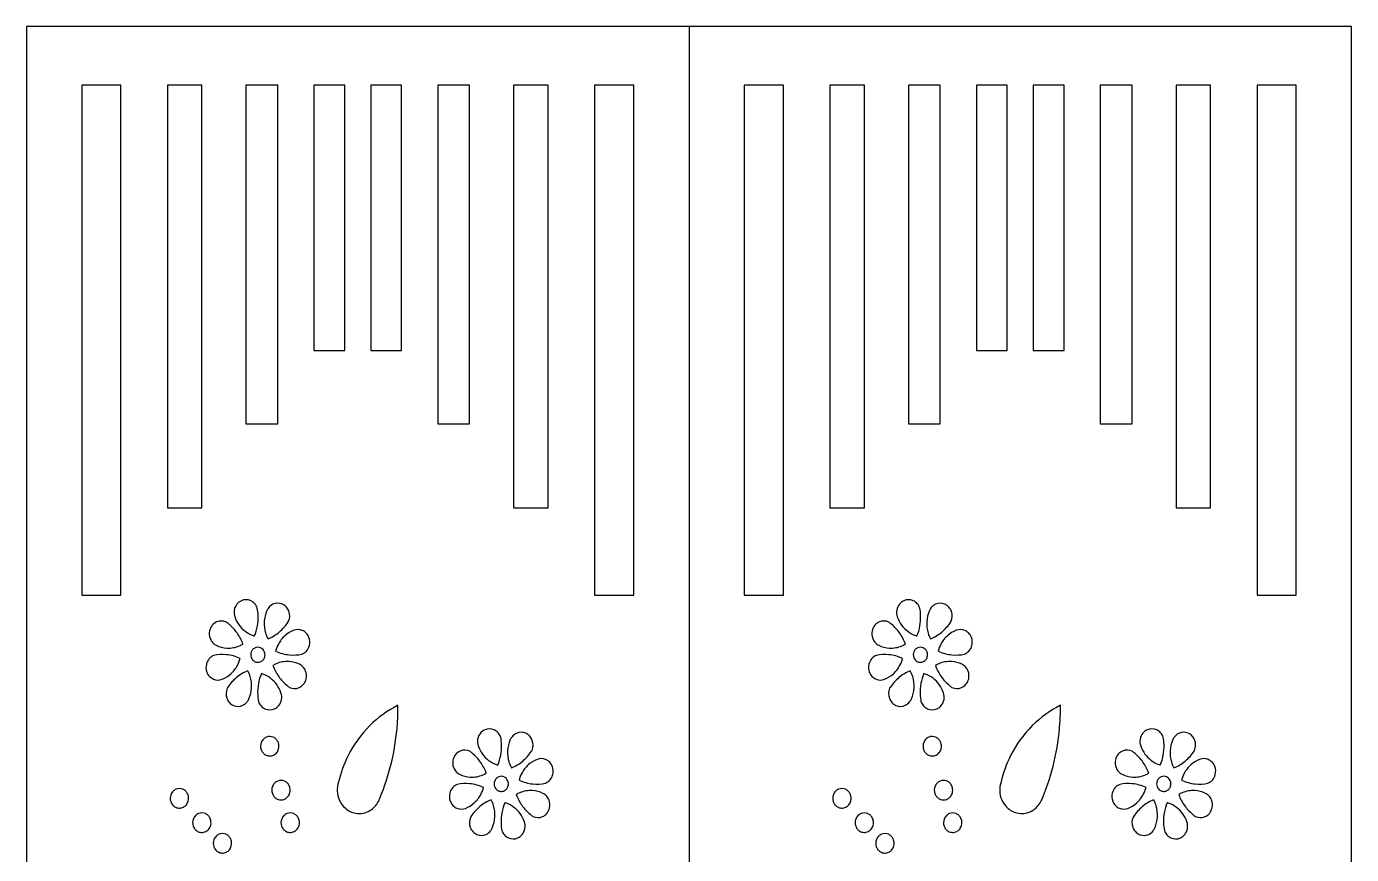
# Model space of a CAD drawing. Header units: millimetres. Extents: x -250 to 750, y -1000 to 1000.
# Drawn here: x -250 to 750, y 376 to 1000 of the extents above; entities that cross this region are included whole.
import ezdxf

# ---------------------------------------------------------------- set-up
doc = ezdxf.new("R2010")
doc.units = ezdxf.units.MM

msp = doc.modelspace()

# ---------------------------------------------------------------- linework, layer by layer
msp.add_line((250, 1000), (250, -1000))
for points in [[(250, 1000), (-250, 1000), (-250, -1000), (250, -1000), (750, -1000), (750, 1000)], [(-178.79, 955.84), (-208.33, 955.84), (-208.33, 571.02), (-178.79, 571.02)], [(-117.67, 955.84), (-143.62, 955.84), (-143.62, 637.08), (-117.67, 637.08)], [(-60.36, 955.84), (-84.4, 955.84), (-84.4, 700.23), (-60.36, 700.23)], [(-9.76, 955.84), (-33.05, 955.84), (-33.05, 755.76), (-9.76, 755.76)], [(9.76, 955.84), (9.76, 755.76), (33.05, 755.76), (33.05, 955.84)], [(84.4, 700.23), (84.4, 955.84), (60.36, 955.84), (60.36, 700.23)], [(143.62, 637.08), (143.62, 955.84), (117.67, 955.84), (117.67, 637.08)], [(178.79, 571.02), (208.33, 571.02), (208.33, 955.84), (178.79, 955.84)], [(321.21, 955.84), (291.67, 955.84), (291.67, 571.02), (321.21, 571.02)], [(382.33, 955.84), (356.38, 955.84), (356.38, 637.08), (382.33, 637.08)], [(439.64, 955.84), (415.6, 955.84), (415.6, 700.23), (439.64, 700.23)], [(490.24, 955.84), (466.95, 955.84), (466.95, 755.76), (490.24, 755.76)], [(509.76, 955.84), (509.76, 755.76), (533.05, 755.76), (533.05, 955.84)], [(584.4, 700.23), (584.4, 955.84), (560.36, 955.84), (560.36, 700.23)], [(643.62, 637.08), (643.62, 955.84), (617.67, 955.84), (617.67, 637.08)], [(678.79, 571.02), (708.33, 571.02), (708.33, 955.84), (678.79, 955.84)]]:
    msp.add_lwpolyline(points, close=True)
for points in [[(-77.96, 540.38, 0.106266), (-75.19, 555.78, 0.038213), (-75.81, 561.43, 0.100054), (-77.73, 564.72, 0.104745), (-80.71, 566.93, 0.217206), (-87.86, 566.95, 0.114441), (-91.15, 564.4, 0.126113), (-93.19, 559.92, 0.128843), (-92.79, 554.82, 0.074781), (-89.54, 548.59, 0.073428), (-84.94, 543.9, 0.07979), (-78.95, 540.69, 0.012263)], [(-67.72, 538.17, 0.075799), (-59.2, 543.35, 0.073269), (-52.47, 550.94, 0.004152), (-52.16, 551.44, 0.193094), (-51.93, 558.95, 0.099418), (-53.89, 562.17, 0.104029), (-56.89, 564.33, 0.215289), (-63.97, 564.27, 0.113442), (-67.22, 561.72, 0.067314), (-68.58, 559.49, 0.177789), (-69.55, 542.56, 0.049705)], [(422.04, 540.38, 0.106266), (424.81, 555.78, 0.038213), (424.19, 561.43, 0.100054), (422.27, 564.72, 0.104745), (419.29, 566.93, 0.217206), (412.14, 566.95, 0.114441), (408.85, 564.4, 0.126113), (406.81, 559.92, 0.128843), (407.21, 554.82, 0.074781), (410.46, 548.59, 0.073428), (415.06, 543.9, 0.07979), (421.05, 540.69, 0.012263)], [(432.28, 538.17, 0.075799), (440.8, 543.35, 0.073269), (447.53, 550.94, 0.004152), (447.84, 551.44, 0.193094), (448.07, 558.95, 0.099418), (446.11, 562.17, 0.104029), (443.11, 564.33, 0.215289), (436.03, 564.27, 0.113442), (432.78, 561.72, 0.067314), (431.42, 559.49, 0.177789), (430.45, 542.56, 0.049705)], [(-86.67, 534.27, 0.066308), (-91.06, 542.61, 0.065175), (-97.08, 549.14, 0.020054), (-99.2, 550.77, 0.222022), (-106.48, 550.92, 0.113655), (-109.77, 548.44, 0.119611), (-111.81, 544.24, 0.147202), (-111.38, 538.45, 0.099597), (-109.37, 535.26, 0.089767), (-106.79, 533.36, 0.100566), (-98.73, 531.25, 0.116109), (-89.25, 532.94, 0.033584)], [(413.33, 534.27, 0.066308), (408.94, 542.61, 0.065175), (402.92, 549.14, 0.020054), (400.8, 550.77, 0.222022), (393.52, 550.92, 0.113655), (390.23, 548.44, 0.119611), (388.19, 544.24, 0.147202), (388.62, 538.45, 0.099597), (390.63, 535.26, 0.089767), (393.21, 533.36, 0.100566), (401.27, 531.25, 0.116109), (410.75, 532.94, 0.033584)], [(-61.96, 528.93, 0.085646), (-51.57, 526.11, 0.075785), (-42.1, 526.65, 0.115147), (-38.69, 529.01, 0.120957), (-36.47, 533.15, 0.154149), (-36.81, 539.21, 0.100379), (-38.82, 542.44, 0.105057), (-41.86, 544.56, 0.195338), (-48.33, 544.65, 0.089897), (-54.99, 540.53, 0.086368), (-59.9, 534.22, 0.058708)], [(438.04, 528.93, 0.085646), (448.43, 526.11, 0.075785), (457.9, 526.65, 0.115147), (461.31, 529.01, 0.120957), (463.53, 533.15, 0.154149), (463.19, 539.21, 0.100379), (461.18, 542.44, 0.105057), (458.14, 544.56, 0.195338), (451.67, 544.65, 0.089897), (445.01, 540.53, 0.086368), (440.1, 534.22, 0.058708)], [(-69.98, 526.18, 0.110299), (-70.54, 528.71, 0.089418), (-71.69, 530.34, 0.093099), (-73.31, 531.45, 0.203126), (-77.3, 531.49, 0.100249), (-79.08, 530.29, 0.102035), (-80.34, 528.33, 0.177057), (-80.4, 524.21, 0.08836), (-79.43, 522.45, 0.09056), (-77.95, 521.18, 0.116579), (-75.7, 520.49, 0.136932), (-72.99, 521.06, 0.100625), (-71.3, 522.44, 0.105929), (-70.18, 524.63, 0.064844)], [(430.02, 526.18, 0.110299), (429.46, 528.71, 0.089418), (428.31, 530.34, 0.093099), (426.69, 531.45, 0.203126), (422.7, 531.49, 0.100249), (420.92, 530.29, 0.102035), (419.66, 528.33, 0.177057), (419.6, 524.21, 0.08836), (420.57, 522.45, 0.09056), (422.05, 521.18, 0.116579), (424.3, 520.49, 0.136932), (427.01, 521.06, 0.100625), (428.7, 522.44, 0.105929), (429.82, 524.63, 0.064844)], [(-88.76, 523.42, 0.085646), (-99.15, 526.24, 0.075785), (-108.62, 525.7, 0.115147), (-112.03, 523.34, 0.120957), (-114.24, 519.2, 0.154149), (-113.91, 513.14, 0.100379), (-111.9, 509.91, 0.105057), (-108.85, 507.79, 0.195338), (-102.38, 507.7, 0.089897), (-95.72, 511.82, 0.086368), (-90.82, 518.13, 0.058708)], [(-64.04, 518.08, 0.066308), (-59.66, 509.74, 0.065175), (-53.64, 503.22, 0.020054), (-51.52, 501.58, 0.222022), (-44.24, 501.43, 0.113655), (-40.95, 503.92, 0.119611), (-38.9, 508.11, 0.147202), (-39.34, 513.9, 0.099597), (-41.34, 517.09, 0.089767), (-43.92, 518.99, 0.100566), (-51.99, 521.1, 0.116109), (-61.47, 519.41, 0.033584)], [(411.24, 523.42, 0.085646), (400.85, 526.24, 0.075785), (391.38, 525.7, 0.115147), (387.97, 523.34, 0.120957), (385.76, 519.2, 0.154149), (386.09, 513.14, 0.100379), (388.1, 509.91, 0.105057), (391.15, 507.79, 0.195338), (397.62, 507.7, 0.089897), (404.28, 511.82, 0.086368), (409.18, 518.13, 0.058708)], [(435.96, 518.08, 0.066308), (440.34, 509.74, 0.065175), (446.36, 503.22, 0.020054), (448.48, 501.58, 0.222022), (455.76, 501.43, 0.113655), (459.05, 503.92, 0.119611), (461.1, 508.11, 0.147202), (460.66, 513.9, 0.099597), (458.66, 517.09, 0.089767), (456.08, 518.99, 0.100566), (448.01, 521.1, 0.116109), (438.53, 519.41, 0.033584)], [(-82.99, 514.18, 0.075799), (-91.52, 509, 0.073269), (-98.24, 501.41, 0.004152), (-98.56, 500.91, 0.193094), (-98.79, 493.4, 0.099418), (-96.83, 490.18, 0.104029), (-93.83, 488.03, 0.215289), (-86.74, 488.09, 0.113442), (-83.49, 490.63, 0.067314), (-82.14, 492.86, 0.177789), (-81.17, 509.79, 0.049705)], [(-72.76, 511.97, 0.106266), (-75.53, 496.57, 0.038213), (-74.91, 490.92, 0.100054), (-72.99, 487.64, 0.104745), (-70, 485.42, 0.217206), (-62.86, 485.4, 0.114441), (-59.57, 487.95, 0.126113), (-57.53, 492.43, 0.128843), (-57.93, 497.53, 0.074781), (-61.18, 503.76, 0.073428), (-65.78, 508.45, 0.07979), (-71.77, 511.66, 0.012263)], [(417.01, 514.18, 0.075799), (408.48, 509, 0.073269), (401.76, 501.41, 0.004152), (401.44, 500.91, 0.193094), (401.21, 493.4, 0.099418), (403.17, 490.18, 0.104029), (406.17, 488.03, 0.215289), (413.26, 488.09, 0.113442), (416.51, 490.63, 0.067314), (417.86, 492.86, 0.177789), (418.83, 509.79, 0.049705)], [(427.24, 511.97, 0.106266), (424.47, 496.57, 0.038213), (425.09, 490.92, 0.100054), (427.01, 487.64, 0.104745), (430, 485.42, 0.217206), (437.14, 485.4, 0.114441), (440.43, 487.95, 0.126113), (442.47, 492.43, 0.128843), (442.07, 497.53, 0.074781), (438.82, 503.76, 0.073428), (434.22, 508.45, 0.07979), (428.23, 511.66, 0.012263)], [(16.68, 417.95, 0.081123), (29.95, 474.36, 0.018939), (30.37, 488.06, 0.079813), (9.06, 472.73, 0.080292), (-7.27, 450.11, 0.058449), (-14.45, 430.24, 0.190178), (-13.95, 416.68, 0.114151), (-9.33, 410.4, 0.136357), (-1.57, 406.72, 0.176902), (9.19, 408.71, 0.135778), (15.57, 415.42, 0.038019)], [(516.68, 417.95, 0.081123), (529.95, 474.36, 0.018939), (530.37, 488.06, 0.079813), (509.06, 472.73, 0.080292), (492.73, 450.11, 0.058449), (485.55, 430.24, 0.190178), (486.05, 416.68, 0.114151), (490.67, 410.4, 0.136357), (498.43, 406.72, 0.176902), (509.19, 408.71, 0.135778), (515.57, 415.42, 0.038019)], [(105.72, 443.04, 0.106266), (108.5, 458.44, 0.038213), (107.88, 464.09, 0.100054), (105.96, 467.38, 0.104745), (102.97, 469.59, 0.217206), (95.82, 469.61, 0.114441), (92.54, 467.06, 0.126113), (90.49, 462.58, 0.128843), (90.89, 457.48, 0.074781), (94.15, 451.25, 0.073428), (98.74, 446.56, 0.07979), (104.74, 443.35, 0.012263)], [(605.72, 443.04, 0.106266), (608.5, 458.44, 0.038213), (607.88, 464.09, 0.100054), (605.96, 467.38, 0.104745), (602.97, 469.59, 0.217206), (595.82, 469.61, 0.114441), (592.54, 467.06, 0.126113), (590.49, 462.58, 0.128843), (590.89, 457.48, 0.074781), (594.15, 451.25, 0.073428), (598.74, 446.56, 0.07979), (604.74, 443.35, 0.012263)], [(-59.46, 457.19, 0.110299), (-60.18, 460.46, 0.089418), (-61.67, 462.58, 0.093099), (-63.77, 464, 0.203126), (-68.92, 464.06, 0.100249), (-71.22, 462.51, 0.102035), (-72.85, 459.97, 0.177057), (-72.94, 454.65, 0.08836), (-71.67, 452.37, 0.09056), (-69.77, 450.74, 0.116579), (-66.86, 449.84, 0.136932), (-63.35, 450.58, 0.100625), (-61.16, 452.36, 0.105929), (-59.72, 455.19, 0.064844)], [(115.96, 440.83, 0.075799), (124.49, 446.01, 0.073269), (131.21, 453.61, 0.004152), (131.53, 454.1, 0.193094), (131.75, 461.61, 0.099418), (129.79, 464.84, 0.104029), (126.8, 466.99, 0.215289), (119.71, 466.93, 0.113442), (116.46, 464.39, 0.067314), (115.11, 462.16, 0.177789), (114.14, 445.22, 0.049705)], [(440.54, 457.19, 0.110299), (439.82, 460.46, 0.089418), (438.33, 462.58, 0.093099), (436.23, 464, 0.203126), (431.08, 464.06, 0.100249), (428.78, 462.51, 0.102035), (427.15, 459.97, 0.177057), (427.06, 454.65, 0.08836), (428.33, 452.37, 0.09056), (430.23, 450.74, 0.116579), (433.14, 449.84, 0.136932), (436.65, 450.58, 0.100625), (438.84, 452.36, 0.105929), (440.28, 455.19, 0.064844)], [(615.96, 440.83, 0.075799), (624.49, 446.01, 0.073269), (631.21, 453.61, 0.004152), (631.53, 454.1, 0.193094), (631.75, 461.61, 0.099418), (629.79, 464.84, 0.104029), (626.8, 466.99, 0.215289), (619.71, 466.93, 0.113442), (616.46, 464.39, 0.067314), (615.11, 462.16, 0.177789), (614.14, 445.22, 0.049705)], [(97.01, 436.93, 0.066308), (92.62, 445.27, 0.065175), (86.61, 451.8, 0.020054), (84.49, 453.43, 0.222022), (77.2, 453.58, 0.113655), (73.92, 451.1, 0.119611), (71.87, 446.9, 0.147202), (72.3, 441.11, 0.099597), (74.31, 437.92, 0.089767), (76.89, 436.03, 0.100566), (84.95, 433.91, 0.116109), (94.44, 435.6, 0.033584)], [(597.01, 436.93, 0.066308), (592.62, 445.27, 0.065175), (586.61, 451.8, 0.020054), (584.49, 453.43, 0.222022), (577.2, 453.58, 0.113655), (573.92, 451.1, 0.119611), (571.87, 446.9, 0.147202), (572.3, 441.11, 0.099597), (574.31, 437.92, 0.089767), (576.89, 436.03, 0.100566), (584.95, 433.91, 0.116109), (594.44, 435.6, 0.033584)], [(121.73, 431.6, 0.085646), (132.12, 428.77, 0.075785), (141.59, 429.31, 0.115147), (145, 431.67, 0.120957), (147.21, 435.81, 0.154149), (146.88, 441.88, 0.100379), (144.87, 445.1, 0.105057), (141.82, 447.23, 0.195338), (135.35, 447.31, 0.089897), (128.69, 443.19, 0.086368), (123.78, 436.88, 0.058708)], [(621.73, 431.6, 0.085646), (632.12, 428.77, 0.075785), (641.59, 429.31, 0.115147), (645, 431.67, 0.120957), (647.21, 435.81, 0.154149), (646.88, 441.88, 0.100379), (644.87, 445.1, 0.105057), (641.82, 447.23, 0.195338), (635.35, 447.31, 0.089897), (628.69, 443.19, 0.086368), (623.78, 436.88, 0.058708)], [(-50.97, 424.09, 0.110299), (-51.7, 427.37, 0.089418), (-53.18, 429.48, 0.093099), (-55.28, 430.91, 0.203126), (-60.43, 430.97, 0.100249), (-62.73, 429.42, 0.102035), (-64.36, 426.88, 0.177057), (-64.45, 421.55, 0.08836), (-63.18, 419.28, 0.09056), (-61.28, 417.64, 0.116579), (-58.37, 416.74, 0.136932), (-54.86, 417.48, 0.100625), (-52.67, 419.27, 0.105929), (-51.23, 422.1, 0.064844)], [(113.7, 428.84, 0.110299), (113.14, 431.37, 0.089418), (111.99, 433, 0.093099), (110.37, 434.11, 0.203126), (106.39, 434.15, 0.100249), (104.61, 432.95, 0.102035), (103.35, 430.99, 0.177057), (103.28, 426.87, 0.08836), (104.26, 425.11, 0.09056), (105.73, 423.85, 0.116579), (107.98, 423.15, 0.136932), (110.7, 423.72, 0.100625), (112.39, 425.1, 0.105929), (113.5, 427.29, 0.064844)], [(449.03, 424.09, 0.110299), (448.3, 427.37, 0.089418), (446.82, 429.48, 0.093099), (444.72, 430.91, 0.203126), (439.57, 430.97, 0.100249), (437.27, 429.42, 0.102035), (435.64, 426.88, 0.177057), (435.55, 421.55, 0.08836), (436.82, 419.28, 0.09056), (438.72, 417.64, 0.116579), (441.63, 416.74, 0.136932), (445.14, 417.48, 0.100625), (447.33, 419.27, 0.105929), (448.77, 422.1, 0.064844)], [(613.7, 428.84, 0.110299), (613.14, 431.37, 0.089418), (611.99, 433, 0.093099), (610.37, 434.11, 0.203126), (606.39, 434.15, 0.100249), (604.61, 432.95, 0.102035), (603.35, 430.99, 0.177057), (603.28, 426.87, 0.08836), (604.26, 425.11, 0.09056), (605.73, 423.85, 0.116579), (607.98, 423.15, 0.136932), (610.7, 423.72, 0.100625), (612.39, 425.1, 0.105929), (613.5, 427.29, 0.064844)], [(-127.65, 417.95, 0.110299), (-128.38, 421.22, 0.089418), (-129.86, 423.33, 0.093099), (-131.96, 424.76, 0.203126), (-137.11, 424.82, 0.100249), (-139.41, 423.27, 0.102035), (-141.04, 420.73, 0.177057), (-141.13, 415.4, 0.08836), (-139.87, 413.13, 0.09056), (-137.96, 411.49, 0.116579), (-135.05, 410.59, 0.136932), (-131.54, 411.33, 0.100625), (-129.35, 413.12, 0.105929), (-127.91, 415.95, 0.064844)], [(94.93, 426.08, 0.085646), (84.54, 428.9, 0.075785), (75.06, 428.36, 0.115147), (71.66, 426.01, 0.120957), (69.44, 421.86, 0.154149), (69.77, 415.8, 0.100379), (71.78, 412.57, 0.105057), (74.83, 410.45, 0.195338), (81.3, 410.36, 0.089897), (87.96, 414.49, 0.086368), (92.87, 420.79, 0.058708)], [(119.64, 420.74, 0.066308), (124.03, 412.4, 0.065175), (130.04, 405.88, 0.020054), (132.16, 404.25, 0.222022), (139.45, 404.09, 0.113655), (142.74, 406.58, 0.119611), (144.78, 410.77, 0.147202), (144.35, 416.56, 0.099597), (142.34, 419.75, 0.089767), (139.76, 421.65, 0.100566), (131.7, 423.77, 0.116109), (122.22, 422.07, 0.033584)], [(372.35, 417.95, 0.110299), (371.62, 421.22, 0.089418), (370.14, 423.33, 0.093099), (368.04, 424.76, 0.203126), (362.89, 424.82, 0.100249), (360.59, 423.27, 0.102035), (358.96, 420.73, 0.177057), (358.87, 415.4, 0.08836), (360.13, 413.13, 0.09056), (362.04, 411.49, 0.116579), (364.95, 410.59, 0.136932), (368.46, 411.33, 0.100625), (370.65, 413.12, 0.105929), (372.09, 415.95, 0.064844)], [(594.93, 426.08, 0.085646), (584.54, 428.9, 0.075785), (575.06, 428.36, 0.115147), (571.66, 426.01, 0.120957), (569.44, 421.86, 0.154149), (569.77, 415.8, 0.100379), (571.78, 412.57, 0.105057), (574.83, 410.45, 0.195338), (581.3, 410.36, 0.089897), (587.96, 414.49, 0.086368), (592.87, 420.79, 0.058708)], [(619.64, 420.74, 0.066308), (624.03, 412.4, 0.065175), (630.04, 405.88, 0.020054), (632.16, 404.25, 0.222022), (639.45, 404.09, 0.113655), (642.74, 406.58, 0.119611), (644.78, 410.77, 0.147202), (644.35, 416.56, 0.099597), (642.34, 419.75, 0.089767), (639.76, 421.65, 0.100566), (631.7, 423.77, 0.116109), (622.22, 422.07, 0.033584)], [(100.69, 416.84, 0.075799), (92.17, 411.66, 0.073269), (85.44, 404.07, 0.004152), (85.12, 403.57, 0.193094), (84.9, 396.06, 0.099418), (86.86, 392.84, 0.104029), (89.85, 390.69, 0.215289), (96.94, 390.75, 0.113442), (100.19, 393.29, 0.067314), (101.54, 395.52, 0.177789), (102.51, 412.45, 0.049705)], [(110.93, 414.63, 0.106266), (108.15, 399.24, 0.038213), (108.78, 393.58, 0.100054), (110.69, 390.3, 0.104745), (113.68, 388.08, 0.217206), (120.83, 388.07, 0.114441), (124.11, 390.61, 0.126113), (126.16, 395.09, 0.128843), (125.76, 400.19, 0.074781), (122.51, 406.42, 0.073428), (117.91, 411.11, 0.07979), (111.91, 414.32, 0.012263)], [(600.69, 416.84, 0.075799), (592.17, 411.66, 0.073269), (585.44, 404.07, 0.004152), (585.12, 403.57, 0.193094), (584.9, 396.06, 0.099418), (586.86, 392.84, 0.104029), (589.85, 390.69, 0.215289), (596.94, 390.75, 0.113442), (600.19, 393.29, 0.067314), (601.54, 395.52, 0.177789), (602.51, 412.45, 0.049705)], [(610.93, 414.63, 0.106266), (608.15, 399.24, 0.038213), (608.78, 393.58, 0.100054), (610.69, 390.3, 0.104745), (613.68, 388.08, 0.217206), (620.83, 388.07, 0.114441), (624.11, 390.61, 0.126113), (626.16, 395.09, 0.128843), (625.76, 400.19, 0.074781), (622.51, 406.42, 0.073428), (617.91, 411.11, 0.07979), (611.91, 414.32, 0.012263)], [(-110.72, 399.54, 0.110299), (-111.44, 402.81, 0.089418), (-112.92, 404.93, 0.093099), (-115.02, 406.35, 0.203126), (-120.18, 406.41, 0.100249), (-122.48, 404.86, 0.102035), (-124.11, 402.32, 0.177057), (-124.19, 396.99, 0.08836), (-122.93, 394.72, 0.09056), (-121.02, 393.08, 0.116579), (-118.11, 392.18, 0.136932), (-114.6, 392.92, 0.100625), (-112.42, 394.71, 0.105929), (-110.98, 397.54, 0.064844)], [(-44.02, 399.54, 0.110299), (-44.74, 402.81, 0.089418), (-46.23, 404.93, 0.093099), (-48.32, 406.35, 0.203126), (-53.48, 406.41, 0.100249), (-55.78, 404.86, 0.102035), (-57.41, 402.32, 0.177057), (-57.5, 396.99, 0.08836), (-56.23, 394.72, 0.09056), (-54.33, 393.08, 0.116579), (-51.41, 392.18, 0.136932), (-47.91, 392.92, 0.100625), (-45.72, 394.71, 0.105929), (-44.28, 397.54, 0.064844)], [(389.28, 399.54, 0.110299), (388.56, 402.81, 0.089418), (387.08, 404.93, 0.093099), (384.98, 406.35, 0.203126), (379.82, 406.41, 0.100249), (377.52, 404.86, 0.102035), (375.89, 402.32, 0.177057), (375.81, 396.99, 0.08836), (377.07, 394.72, 0.09056), (378.98, 393.08, 0.116579), (381.89, 392.18, 0.136932), (385.4, 392.92, 0.100625), (387.58, 394.71, 0.105929), (389.02, 397.54, 0.064844)], [(455.98, 399.54, 0.110299), (455.26, 402.81, 0.089418), (453.77, 404.93, 0.093099), (451.68, 406.35, 0.203126), (446.52, 406.41, 0.100249), (444.22, 404.86, 0.102035), (442.59, 402.32, 0.177057), (442.5, 396.99, 0.08836), (443.77, 394.72, 0.09056), (445.67, 393.08, 0.116579), (448.59, 392.18, 0.136932), (452.09, 392.92, 0.100625), (454.28, 394.71, 0.105929), (455.72, 397.54, 0.064844)], [(-95.16, 384, 0.110299), (-95.88, 387.27, 0.089418), (-97.37, 389.38, 0.093099), (-99.46, 390.81, 0.203126), (-104.62, 390.87, 0.100249), (-106.92, 389.32, 0.102035), (-108.55, 386.78, 0.177057), (-108.64, 381.45, 0.08836), (-107.37, 379.18, 0.09056), (-105.47, 377.54, 0.116579), (-102.55, 376.64, 0.136932), (-99.05, 377.38, 0.100625), (-96.86, 379.17, 0.105929), (-95.42, 382, 0.064844)], [(404.84, 384, 0.110299), (404.12, 387.27, 0.089418), (402.63, 389.38, 0.093099), (400.54, 390.81, 0.203126), (395.38, 390.87, 0.100249), (393.08, 389.32, 0.102035), (391.45, 386.78, 0.177057), (391.36, 381.45, 0.08836), (392.63, 379.18, 0.09056), (394.53, 377.54, 0.116579), (397.45, 376.64, 0.136932), (400.95, 377.38, 0.100625), (403.14, 379.17, 0.105929), (404.58, 382, 0.064844)]]:
    msp.add_lwpolyline(points, format="xyb", close=True)

doc.saveas('drawing.dxf')
